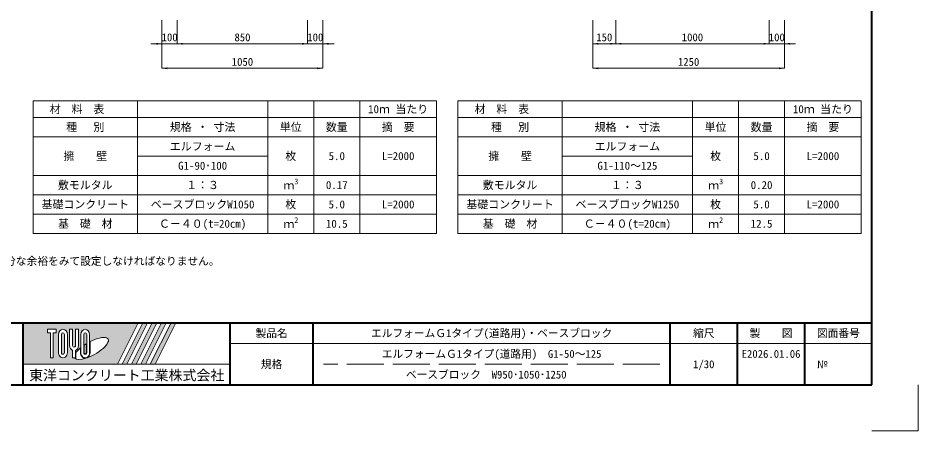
# Model space of a CAD drawing. Units: millimetres at full size, sheet at 1:40. Extents: x 221193 to 264773, y 874627 to 883926.
# Drawn here: x 246524 to 252393, y 876727 to 879419 of the extents above; entities that cross this region are included whole.
import ezdxf
from ezdxf.enums import TextEntityAlignment as Align

# ---------------------------------------------------------------- set-up
doc = ezdxf.new("R2010")
doc.units = ezdxf.units.MM
doc.header["$LTSCALE"] = 40
doc.linetypes.add('DASHED', pattern=[7.5, 6, -1.5])
for name, color, linetype, lineweight in [('0_2', 7, 'Continuous', 15), ('Defpoints_3', 8, 'Continuous', 0), ('図枠', 7, 'Continuous', 5), ('寸法線', 7, 'Continuous', 13), ('補助線', 8, 'Continuous', 13)]:
    doc.layers.add(name, color=color, linetype=linetype, lineweight=lineweight)
doc.styles.add('ＭＳ ゴシック', font='')
doc.styles.get('ＭＳ ゴシック').set_extended_font_data('MS Gothic')

# ---------------------------------------------------------------- blocks, each defined once
blk = doc.blocks.new('filled_arrow')
at = {"color": 0, "linetype": 'Continuous', "lineweight": -2}
blk.add_solid([(7.5, 1.25), (0, 0), (7.5, -1.25)], dxfattribs=at)

msp = doc.modelspace()

# ---------------------------------------------------------------- hatches: boundary and pattern name
at = {"layer": '図枠'}
h = msp.add_hatch(color=256, dxfattribs=at)
h.paths.add_polyline_path([(246557.83, 877432.44), (246557.83, 877162.44), (247172.51, 877162.44), (247307.51, 877432.44)])
edge = h.paths.add_edge_path(flags=16)
edge.add_ellipse((247002.59, 877265.26), major_axis=(109.09, 61.06), ratio=0.3471473, start_angle=-144.311216, end_angle=72.189903, ccw=False)
edge.add_ellipse((246962.19, 877238.9), major_axis=(0, 37.12), ratio=0.8463542, start_angle=-160.703457, end_angle=-90)
edge.add_line((246993.61, 877238.9), (246993.61, 877309.67))
edge = h.paths.add_edge_path(flags=16)
edge.add_ellipse((246962.19, 877355.98), major_axis=(0, 34.27), ratio=0.8463542, start_angle=-90, end_angle=90, ccw=False)
edge.add_line((246991.2, 877355.98), (246991.2, 877238.9))
edge.add_ellipse((246962.19, 877238.9), major_axis=(0, 34.27), ratio=0.8463542, start_angle=90, end_angle=-90, ccw=False)
edge.add_line((246933.19, 877238.9), (246933.19, 877355.98))
edge = h.paths.add_edge_path(flags=16)
edge.add_line((246971.86, 877355.98), (246971.86, 877238.9))
edge.add_ellipse((246962.19, 877238.9), major_axis=(0, 11.42), ratio=0.8463542, start_angle=90, end_angle=-90, ccw=False)
edge.add_line((246952.52, 877238.9), (246952.52, 877355.98))
edge.add_ellipse((246962.19, 877355.98), major_axis=(0, 11.42), ratio=0.8463542, start_angle=-90, end_angle=90, ccw=False)
edge = h.paths.add_edge_path(flags=16)
edge.add_line((246969.44, 877296.14), (246969.44, 877238.9))
edge.add_ellipse((246962.19, 877238.9), major_axis=(0, 8.57), ratio=0.8463542, start_angle=90, end_angle=-90, ccw=False)
edge.add_line((246954.94, 877238.9), (246954.94, 877286.77))
edge.add_ellipse((247002.59, 877265.26), major_axis=(109.09, 61.06), ratio=0.3471473, start_angle=107.791742, end_angle=126.471319, ccw=False)
edge = h.paths.add_edge_path(flags=16)
edge.add_ellipse((246889.68, 877285.3), major_axis=(0, 34.27), ratio=0.8463542, start_angle=-163.341167, end_angle=-90, ccw=False)
edge.add_line((246899.35, 877253), (246899.35, 877204.63))
edge.add_line((246899.35, 877204.63), (246880.01, 877204.63))
edge.add_line((246880.01, 877204.63), (246880.01, 877253))
edge.add_ellipse((246889.68, 877285.3), major_axis=(0, 34.27), ratio=0.8463542, start_angle=90, end_angle=163.341167, ccw=False)
edge.add_line((246860.68, 877285.3), (246860.68, 877390.25))
edge.add_line((246860.68, 877390.25), (246880.01, 877390.25))
edge.add_line((246880.01, 877390.25), (246880.01, 877285.3))
edge.add_ellipse((246889.68, 877285.3), major_axis=(0, 11.42), ratio=0.8463542, start_angle=90, end_angle=-90)
edge.add_line((246899.35, 877285.3), (246899.35, 877390.25))
edge.add_line((246899.35, 877390.25), (246918.69, 877390.25))
edge.add_line((246918.69, 877390.25), (246918.69, 877285.3))
edge = h.paths.add_edge_path(flags=16)
edge.add_line((246930.77, 877268.45), (246930.77, 877238.9))
edge.add_ellipse((246962.19, 877238.9), major_axis=(0, 37.12), ratio=0.8463542, start_angle=90, end_angle=-171.54427)
edge.add_ellipse((247002.59, 877265.26), major_axis=(109.09, 61.06), ratio=0.3471473, start_angle=-178.649536, end_angle=-148.292442, ccw=False)
edge.add_line((246895.18, 877201.77), (246901.77, 877201.77))
edge.add_line((246901.77, 877201.77), (246901.77, 877237.97))
edge.add_ellipse((247002.59, 877265.26), major_axis=(109.09, 61.06), ratio=0.3471473, start_angle=148.21912, end_angle=165.908122, ccw=False)
edge = h.paths.add_edge_path(flags=16)
edge.add_ellipse((246817.17, 877355.98), major_axis=(0, 34.27), ratio=0.8463542, start_angle=-90, end_angle=90, ccw=False)
edge.add_line((246846.18, 877355.98), (246846.18, 877238.9))
edge.add_ellipse((246817.17, 877238.9), major_axis=(0, 34.27), ratio=0.8463542, start_angle=90, end_angle=-90, ccw=False)
edge.add_line((246788.17, 877238.9), (246788.17, 877355.98))
edge = h.paths.add_edge_path(flags=16)
edge.add_line((246826.84, 877355.98), (246826.84, 877238.9))
edge.add_ellipse((246817.17, 877238.9), major_axis=(0, 11.42), ratio=0.8463542, start_angle=90, end_angle=-90, ccw=False)
edge.add_line((246807.5, 877238.9), (246807.5, 877355.98))
edge.add_ellipse((246817.17, 877355.98), major_axis=(0, 11.42), ratio=0.8463542, start_angle=-90, end_angle=90, ccw=False)
h.paths.add_polyline_path([(246773.67, 877390.25), (246773.67, 877367.41), (246754.33, 877367.41), (246754.33, 877204.63), (246734.99, 877204.63), (246734.99, 877367.41), (246715.66, 877367.41), (246715.66, 877390.25)], flags=16)
for points in [[(247203.13, 877162.44), (247233.76, 877162.44), (247368.76, 877432.44), (247338.13, 877432.44)], [(247430.02, 877432.44), (247399.39, 877432.44), (247264.39, 877162.44), (247295.02, 877162.44)], [(247491.27, 877432.44), (247460.65, 877432.44), (247325.65, 877162.44), (247356.27, 877162.44)], [(247552.53, 877432.44), (247521.9, 877432.44), (247386.9, 877162.44), (247417.53, 877162.44)]]:
    msp.add_hatch(color=256, dxfattribs=at).paths.add_polyline_path(points)

# ---------------------------------------------------------------- linework, layer by layer
at = {"layer": 'Defpoints_3'}
for p, q in [((246622.83, 878878.43), (249252.83, 878878.43)), ((246622.83, 878878.43), (246622.83, 878771.33)), ((247302.83, 878878.43), (247302.83, 878771.33)), ((248152.83, 878878.43), (248152.83, 878771.33)), ((248452.83, 878878.43), (248452.83, 878771.33)), ((248752.83, 878878.43), (248752.83, 878771.33)), ((249252.83, 878878.43), (249252.83, 878771.33)), ((249392.83, 878878.43), (252022.83, 878878.43)), ((249392.83, 878878.43), (249392.83, 878771.33)), ((250072.83, 878878.43), (250072.83, 878771.33)), ((250922.83, 878878.43), (250922.83, 878771.33)), ((251222.83, 878878.43), (251222.83, 878771.33)), ((251522.83, 878878.43), (251522.83, 878771.33)), ((252022.83, 878878.43), (252022.83, 878771.33)), ((247302.83, 878519.33), (248152.83, 878519.33)), ((250072.83, 878519.33), (250922.83, 878519.33))]:
    msp.add_line(p, q, dxfattribs=at)
at = {"layer": 'Defpoints_3', "color": 7, "lineweight": 13}
for p in [(252392.83, 877027.44), (252092.83, 876727.44)]:
    msp.add_line(p, (252392.83, 876727.44), dxfattribs=at)
at = {"layer": '図枠', "lineweight": 40}
for p, q in [((252092.83, 877027.44), (252092.83, 882427.44)), ((243782.83, 877432.44), (252092.83, 877432.44)), ((246557.83, 877027.44), (246557.83, 877432.44)), ((247907.83, 877027.44), (247907.83, 877432.44)), ((248447.83, 877027.44), (248447.83, 877432.44)), ((250776.58, 877027.44), (250776.58, 877432.44)), ((251215.33, 877027.44), (251215.33, 877432.44)), ((251654.08, 877027.44), (251654.08, 877432.44)), ((243782.83, 877027.44), (252092.83, 877027.44))]:
    msp.add_line(p, q, dxfattribs=at)
at = {"layer": '図枠'}
for p, q in [((246557.83, 877432.44), (247307.51, 877432.44)), ((246715.66, 877390.25), (246715.66, 877367.41)), ((246715.66, 877390.25), (246773.67, 877390.25)), ((246773.67, 877390.25), (246773.67, 877367.41)), ((246860.68, 877390.25), (246880.01, 877390.25)), ((246860.68, 877285.3), (246860.68, 877390.25)), ((246880.01, 877390.25), (246880.01, 877285.3)), ((246899.35, 877390.25), (246918.69, 877390.25)), ((246899.35, 877285.3), (246899.35, 877390.25)), ((246918.69, 877390.25), (246918.69, 877285.3)), ((247307.51, 877432.44), (247172.51, 877162.44)), ((247338.13, 877432.44), (247203.13, 877162.44)), ((247368.76, 877432.44), (247233.76, 877162.44)), ((247399.39, 877432.44), (247264.39, 877162.44)), ((247430.02, 877432.44), (247295.02, 877162.44)), ((247460.65, 877432.44), (247325.65, 877162.44)), ((247338.13, 877432.44), (247368.76, 877432.44)), ((247491.27, 877432.44), (247356.27, 877162.44)), ((247521.9, 877432.44), (247386.9, 877162.44)), ((247399.39, 877432.44), (247430.02, 877432.44)), ((247552.53, 877432.44), (247417.53, 877162.44)), ((247460.65, 877432.44), (247491.27, 877432.44)), ((247521.9, 877432.44), (247552.53, 877432.44)), ((246734.99, 877367.41), (246715.66, 877367.41)), ((246734.99, 877367.41), (246734.99, 877204.63)), ((246754.33, 877367.41), (246754.33, 877204.63)), ((246773.67, 877367.41), (246754.33, 877367.41)), ((246788.17, 877355.98), (246788.17, 877238.9)), ((246807.5, 877238.9), (246807.5, 877355.98)), ((246826.84, 877355.98), (246826.84, 877238.9)), ((246846.18, 877238.9), (246846.18, 877355.98)), ((246933.19, 877355.98), (246933.19, 877238.9)), ((246952.52, 877238.9), (246952.52, 877355.98)), ((246971.86, 877355.98), (246971.86, 877238.9)), ((246991.2, 877238.9), (246991.2, 877355.98)), ((246930.77, 877268.45), (246930.77, 877238.9)), ((246954.94, 877238.9), (246954.94, 877286.77)), ((246969.44, 877296.14), (246969.44, 877238.9)), ((246993.61, 877238.9), (246993.61, 877309.67)), ((246754.33, 877204.63), (246734.99, 877204.63)), ((246880.01, 877253), (246880.01, 877204.63)), ((246899.35, 877204.63), (246880.01, 877204.63)), ((246899.35, 877253), (246899.35, 877204.63)), ((246901.77, 877237.97), (246901.77, 877201.77)), ((246557.83, 877162.44), (247172.51, 877162.44)), ((246895.18, 877201.77), (246901.77, 877201.77)), ((247203.13, 877162.44), (247233.76, 877162.44)), ((247264.39, 877162.44), (247295.02, 877162.44)), ((247325.65, 877162.44), (247356.27, 877162.44)), ((247386.9, 877162.44), (247417.53, 877162.44))]:
    msp.add_line(p, q, dxfattribs=at)
at = {"layer": '図枠', "lineweight": 13}
msp.add_line((252092.83, 877297.44), (247907.83, 877297.44), dxfattribs=at)
at = {"layer": '図枠', "linetype": 'DASHED', "lineweight": 9}
msp.add_line((250709.08, 877162.44), (248515.33, 877162.44), dxfattribs=at)
at = {"layer": '図枠'}
for centre, major_axis, ratio, start_param, end_param in [((246817.17, 877355.98), (0, 34.27), 0.846354, 4.712389, 7.8539816), ((246962.19, 877355.98), (0, 34.27), 0.846354, 4.712389, 7.8539816), ((246817.17, 877355.98), (0, 11.42), 0.846354, 4.712389, 7.8539816), ((246962.19, 877355.98), (0, 11.42), 0.846354, 4.712389, 7.8539816), ((247002.59, 877265.26), (109.09, 61.06), 0.347147, 4.2621853, 7.7429163), ((246889.68, 877285.3), (0, 34.27), 0.846354, 1.5707963, 2.8017557), ((246889.68, 877285.3), (0, 11.42), 0.846354, 1.5707963, 4.712389), ((246889.68, 877285.3), (0, 34.27), 0.846354, 3.4814296, 4.712389), ((247002.59, 877265.26), (109.09, 61.06), 0.347147, 2.0815197, 2.5155126), ((247002.59, 877265.26), (109.09, 61.06), 0.347147, 1.6817405, 1.8219833), ((246817.17, 877238.9), (0, 34.27), 0.846354, 1.5707963, 4.712389), ((246817.17, 877238.9), (0, 11.42), 0.846354, 1.5707963, 4.712389), ((247002.59, 877265.26), (109.09, 61.06), 0.347147, 3.2093975, 4.2004451), ((246962.19, 877238.9), (0, 37.12), 0.846354, 1.5707963, 3.3154679), ((246962.19, 877238.9), (0, 34.27), 0.846354, 1.5707963, 4.712389), ((246962.19, 877238.9), (0, 11.42), 0.846354, 1.5707963, 4.712389), ((246962.19, 877238.9), (0, 8.57), 0.846354, 1.5707963, 4.712389), ((246962.19, 877238.9), (0, 37.12), 0.846354, 3.5338438, 4.712389)]:
    msp.add_ellipse(centre, major_axis=major_axis, ratio=ratio, start_param=start_param, end_param=end_param, dxfattribs=at)
at = {"layer": '寸法線'}
for p, q in [((247462.83, 879404.14), (247462.83, 879251.31)), ((247462.83, 879404.14), (247462.83, 879091.31)), ((247562.83, 879404.14), (247562.83, 879251.3)), ((247562.83, 879404.14), (247562.83, 879251.31)), ((248412.83, 879404.14), (248412.83, 879251.3)), ((248412.83, 879404.14), (248412.83, 879251.3)), ((248512.83, 879404.14), (248512.83, 879251.3)), ((248512.83, 879404.14), (248512.83, 879091.31)), ((250272.14, 879404.14), (250272.14, 879251.31)), ((250272.14, 879404.14), (250272.14, 879091.31)), ((250422.14, 879404.14), (250422.14, 879251.3)), ((250422.14, 879404.14), (250422.14, 879251.31)), ((251422.14, 879404.14), (251422.14, 879251.3)), ((251422.14, 879404.14), (251422.14, 879251.3)), ((251522.14, 879404.14), (251522.14, 879251.3)), ((251522.14, 879404.14), (251522.14, 879091.31)), ((247634.83, 879251.31), (247390.83, 879251.31)), ((247562.83, 879251.3), (248412.83, 879251.3)), ((248340.83, 879251.3), (248584.83, 879251.3)), ((250422.14, 879251.31), (250272.14, 879251.31)), ((250422.14, 879251.3), (251422.14, 879251.3)), ((251350.14, 879251.3), (251594.14, 879251.3)), ((247462.83, 879091.31), (248512.83, 879091.31)), ((250272.14, 879091.31), (251522.14, 879091.31)), ((246622.83, 878771.33), (249252.83, 878771.33)), ((246622.83, 878771.33), (246622.83, 878015.33)), ((247302.83, 878771.33), (247302.83, 878015.33)), ((248152.83, 878771.33), (248152.83, 878015.33)), ((248452.83, 878771.33), (248452.83, 878015.33)), ((248752.83, 878771.33), (248752.83, 878015.33)), ((249252.83, 878771.33), (249252.83, 878015.33)), ((249392.83, 878771.33), (252022.83, 878771.33)), ((249392.83, 878771.33), (249392.83, 878015.33)), ((250072.83, 878771.33), (250072.83, 878015.33)), ((250922.83, 878771.33), (250922.83, 878015.33)), ((251222.83, 878771.33), (251222.83, 878015.33)), ((251522.83, 878771.33), (251522.83, 878015.33)), ((252022.83, 878771.33), (252022.83, 878015.33)), ((246622.83, 878645.33), (249252.83, 878645.33)), ((249392.83, 878645.33), (252022.83, 878645.33)), ((246622.83, 878393.33), (249252.83, 878393.33)), ((249392.83, 878393.33), (252022.83, 878393.33)), ((246622.83, 878267.33), (249252.83, 878267.33)), ((249392.83, 878267.33), (252022.83, 878267.33)), ((246622.83, 878141.33), (249252.83, 878141.33)), ((249392.83, 878141.33), (252022.83, 878141.33)), ((246622.83, 878015.33), (249252.83, 878015.33)), ((249392.83, 878015.33), (252022.83, 878015.33))]:
    msp.add_line(p, q, dxfattribs=at)
at = {"layer": '補助線'}
msp.add_line((246557.83, 877162.44), (247907.83, 877162.44), dxfattribs=at)

# ---------------------------------------------------------------- block references
at = {"layer": '寸法線', "xscale": 4.8, "yscale": 4.8, "rotation": 180}
for p in [(247462.83, 879251.31), (248412.83, 879251.3), (248412.83, 879251.3), (250422.14, 879251.31), (251422.14, 879251.3), (251422.14, 879251.3), (248512.83, 879091.31), (251522.14, 879091.31)]:
    msp.add_blockref('filled_arrow', p, dxfattribs=at)
at = {"layer": '寸法線', "xscale": 4.8, "yscale": 4.8}
for p in [(247562.83, 879251.31), (247562.83, 879251.3), (248512.83, 879251.3), (250272.14, 879251.31), (250422.14, 879251.3), (251522.14, 879251.3), (247462.83, 879091.31), (250272.14, 879091.31)]:
    msp.add_blockref('filled_arrow', p, dxfattribs=at)

# ---------------------------------------------------------------- texts
at = {"layer": '0_2', "style": 'ＭＳ ゴシック'}
msp.add_text('\u3000 (2)根入れ深さは、基礎底版が地表に出ないようまた排水施設等の構造物より充分な余裕をみて設定しなければなりません。', height=51.27, dxfattribs=at).set_placement((243852.83, 877860.32), align=Align.TOP_LEFT)
at = {"layer": '図枠', "style": 'ＭＳ ゴシック'}
for s, height, p in [('製品名', 51.27, (248177.83, 877364.94)), ('エルフォームＧ1タイプ(道路用)・ベースブロック', 51.27, (249612.21, 877364.94)), ('縮尺', 51.27, (250995.96, 877364.94)), ('製\u3000\u3000図', 51.27, (251434.71, 877364.94)), ('図面番号', 51.27, (251873.46, 877364.94)), ('エルフォームＧ1タイプ(道路用)\u3000G1-50～125', 51.27, (249612.21, 877229.94)), ('E2026.01.06', 51.27, (251434.71, 877229.94)), ('規格', 51.27, (248177.83, 877162.44)), ('1/30', 51.27, (250995.96, 877162.44)), ('東洋コンクリート工業株式会社', 66.65, (247232.83, 877090.72)), ('ベースブロック\u3000W950･1050･1250\u3000', 51.27, (249612.21, 877094.94))]:
    msp.add_text(s, height=height, dxfattribs=at).set_placement(p, align=Align.MIDDLE_CENTER)
msp.add_text('№', height=51.27, dxfattribs=at).set_placement((251734.21, 877162.44), align=Align.MIDDLE_LEFT)
at = {"layer": '寸法線', "style": 'ＭＳ ゴシック'}
for s, height, p in [('100', 51.27, (247512.83, 879293.31)), ('850', 51.27, (247987.83, 879293.3)), ('100', 51.27, (248462.83, 879293.3)), ('150', 51.27, (250347.14, 879293.31)), ('1000', 51.27, (250922.14, 879293.3)), ('100', 51.27, (251472.14, 879293.3)), ('1050', 51.27, (247987.83, 879133.31)), ('1250', 51.27, (250897.14, 879133.31)), ('10ｍ 当たり', 52.22, (249002.83, 878824.88)), ('10ｍ 当たり', 52.22, (251772.83, 878824.88)), ('種   別', 52.22, (246962.83, 878708.33)), ('規格 ・ 寸法', 52.22, (247727.83, 878708.33)), ('単位', 52.22, (248302.83, 878708.33)), ('数量', 52.22, (248602.83, 878708.33)), ('摘  要', 52.22, (249002.83, 878708.33)), ('種   別', 52.22, (249732.83, 878708.33)), ('規格 ・ 寸法', 52.22, (250497.83, 878708.33)), ('単位', 52.22, (251072.83, 878708.33)), ('数量', 52.22, (251372.83, 878708.33)), ('摘  要', 52.22, (251772.83, 878708.33)), ('エルフォーム', 52.22, (247727.83, 878582.33)), ('エルフォーム', 52.22, (250497.83, 878582.33)), ('擁\u3000\u3000壁', 52.22, (246962.83, 878519.33)), ('枚', 52.22, (248302.83, 878519.33)), ('擁\u3000\u3000壁', 52.22, (249732.83, 878519.33)), ('枚', 52.22, (251072.83, 878519.33)), ('5.0', 52.22, (248602.83, 878519.33)), ('L=2000', 52.22, (249002.83, 878519.33)), ('5.0', 52.22, (251372.83, 878519.33)), ('L=2000', 52.22, (251772.83, 878519.33)), ('G1-90･100', 52.22, (247727.83, 878456.33)), ('G1-110～125', 52.22, (250497.83, 878456.33)), ('敷モルタル', 52.22, (246962.83, 878330.33)), ('１：３', 52.22, (247727.83, 878330.33)), ('0.17', 52.22, (248602.83, 878330.33)), ('敷モルタル', 52.22, (249732.83, 878330.33)), ('１：３', 52.22, (250497.83, 878330.33)), ('0.20', 52.22, (251372.83, 878330.33)), ('基礎コンクリート', 52.22, (246962.83, 878204.33)), ('ベースブロックW1050', 52.22, (247727.83, 878204.33)), ('枚', 52.22, (248302.83, 878204.33)), ('5.0', 52.22, (248602.83, 878204.33)), ('L=2000', 52.22, (249002.83, 878204.33)), ('基礎コンクリート', 52.22, (249732.83, 878204.33)), ('ベースブロックW1250', 52.22, (250497.83, 878204.33)), ('枚', 52.22, (251072.83, 878204.33)), ('5.0', 52.22, (251372.83, 878204.33)), ('L=2000', 52.22, (251772.83, 878204.33)), ('基  礎  材', 52.22, (246962.83, 878078.33)), ('Ｃ－４０(t=20cm)', 52.22, (247727.83, 878078.33)), ('10.5', 52.22, (248602.83, 878078.33)), ('基  礎  材', 52.22, (249732.83, 878078.33)), ('Ｃ－４０(t=20cm)', 52.22, (250497.83, 878078.33)), ('12.5', 52.22, (251372.83, 878078.33))]:
    msp.add_text(s, height=height, dxfattribs=at).set_placement(p, align=Align.MIDDLE_CENTER)
for p in [(246624.51, 878824.88), (249394.51, 878824.88)]:
    msp.add_text('   材  料  表', height=52.22, dxfattribs=at).set_placement(p, align=Align.MIDDLE_LEFT)
for s, height, p in [('ｍ', 52.22, (248254.76, 878286.15)), ('3', 36.55, (248325.98, 878324.65)), ('ｍ', 52.22, (251024.76, 878286.15)), ('3', 36.55, (251095.98, 878324.65)), ('ｍ', 52.22, (248254.76, 878034.15)), ('2', 36.55, (248325.98, 878072.65)), ('ｍ', 52.22, (251024.76, 878034.15)), ('2', 36.55, (251095.98, 878072.65))]:
    msp.add_text(s, height=height, dxfattribs=at).set_placement(p, align=Align.BOTTOM_LEFT)

doc.saveas('drawing.dxf')
